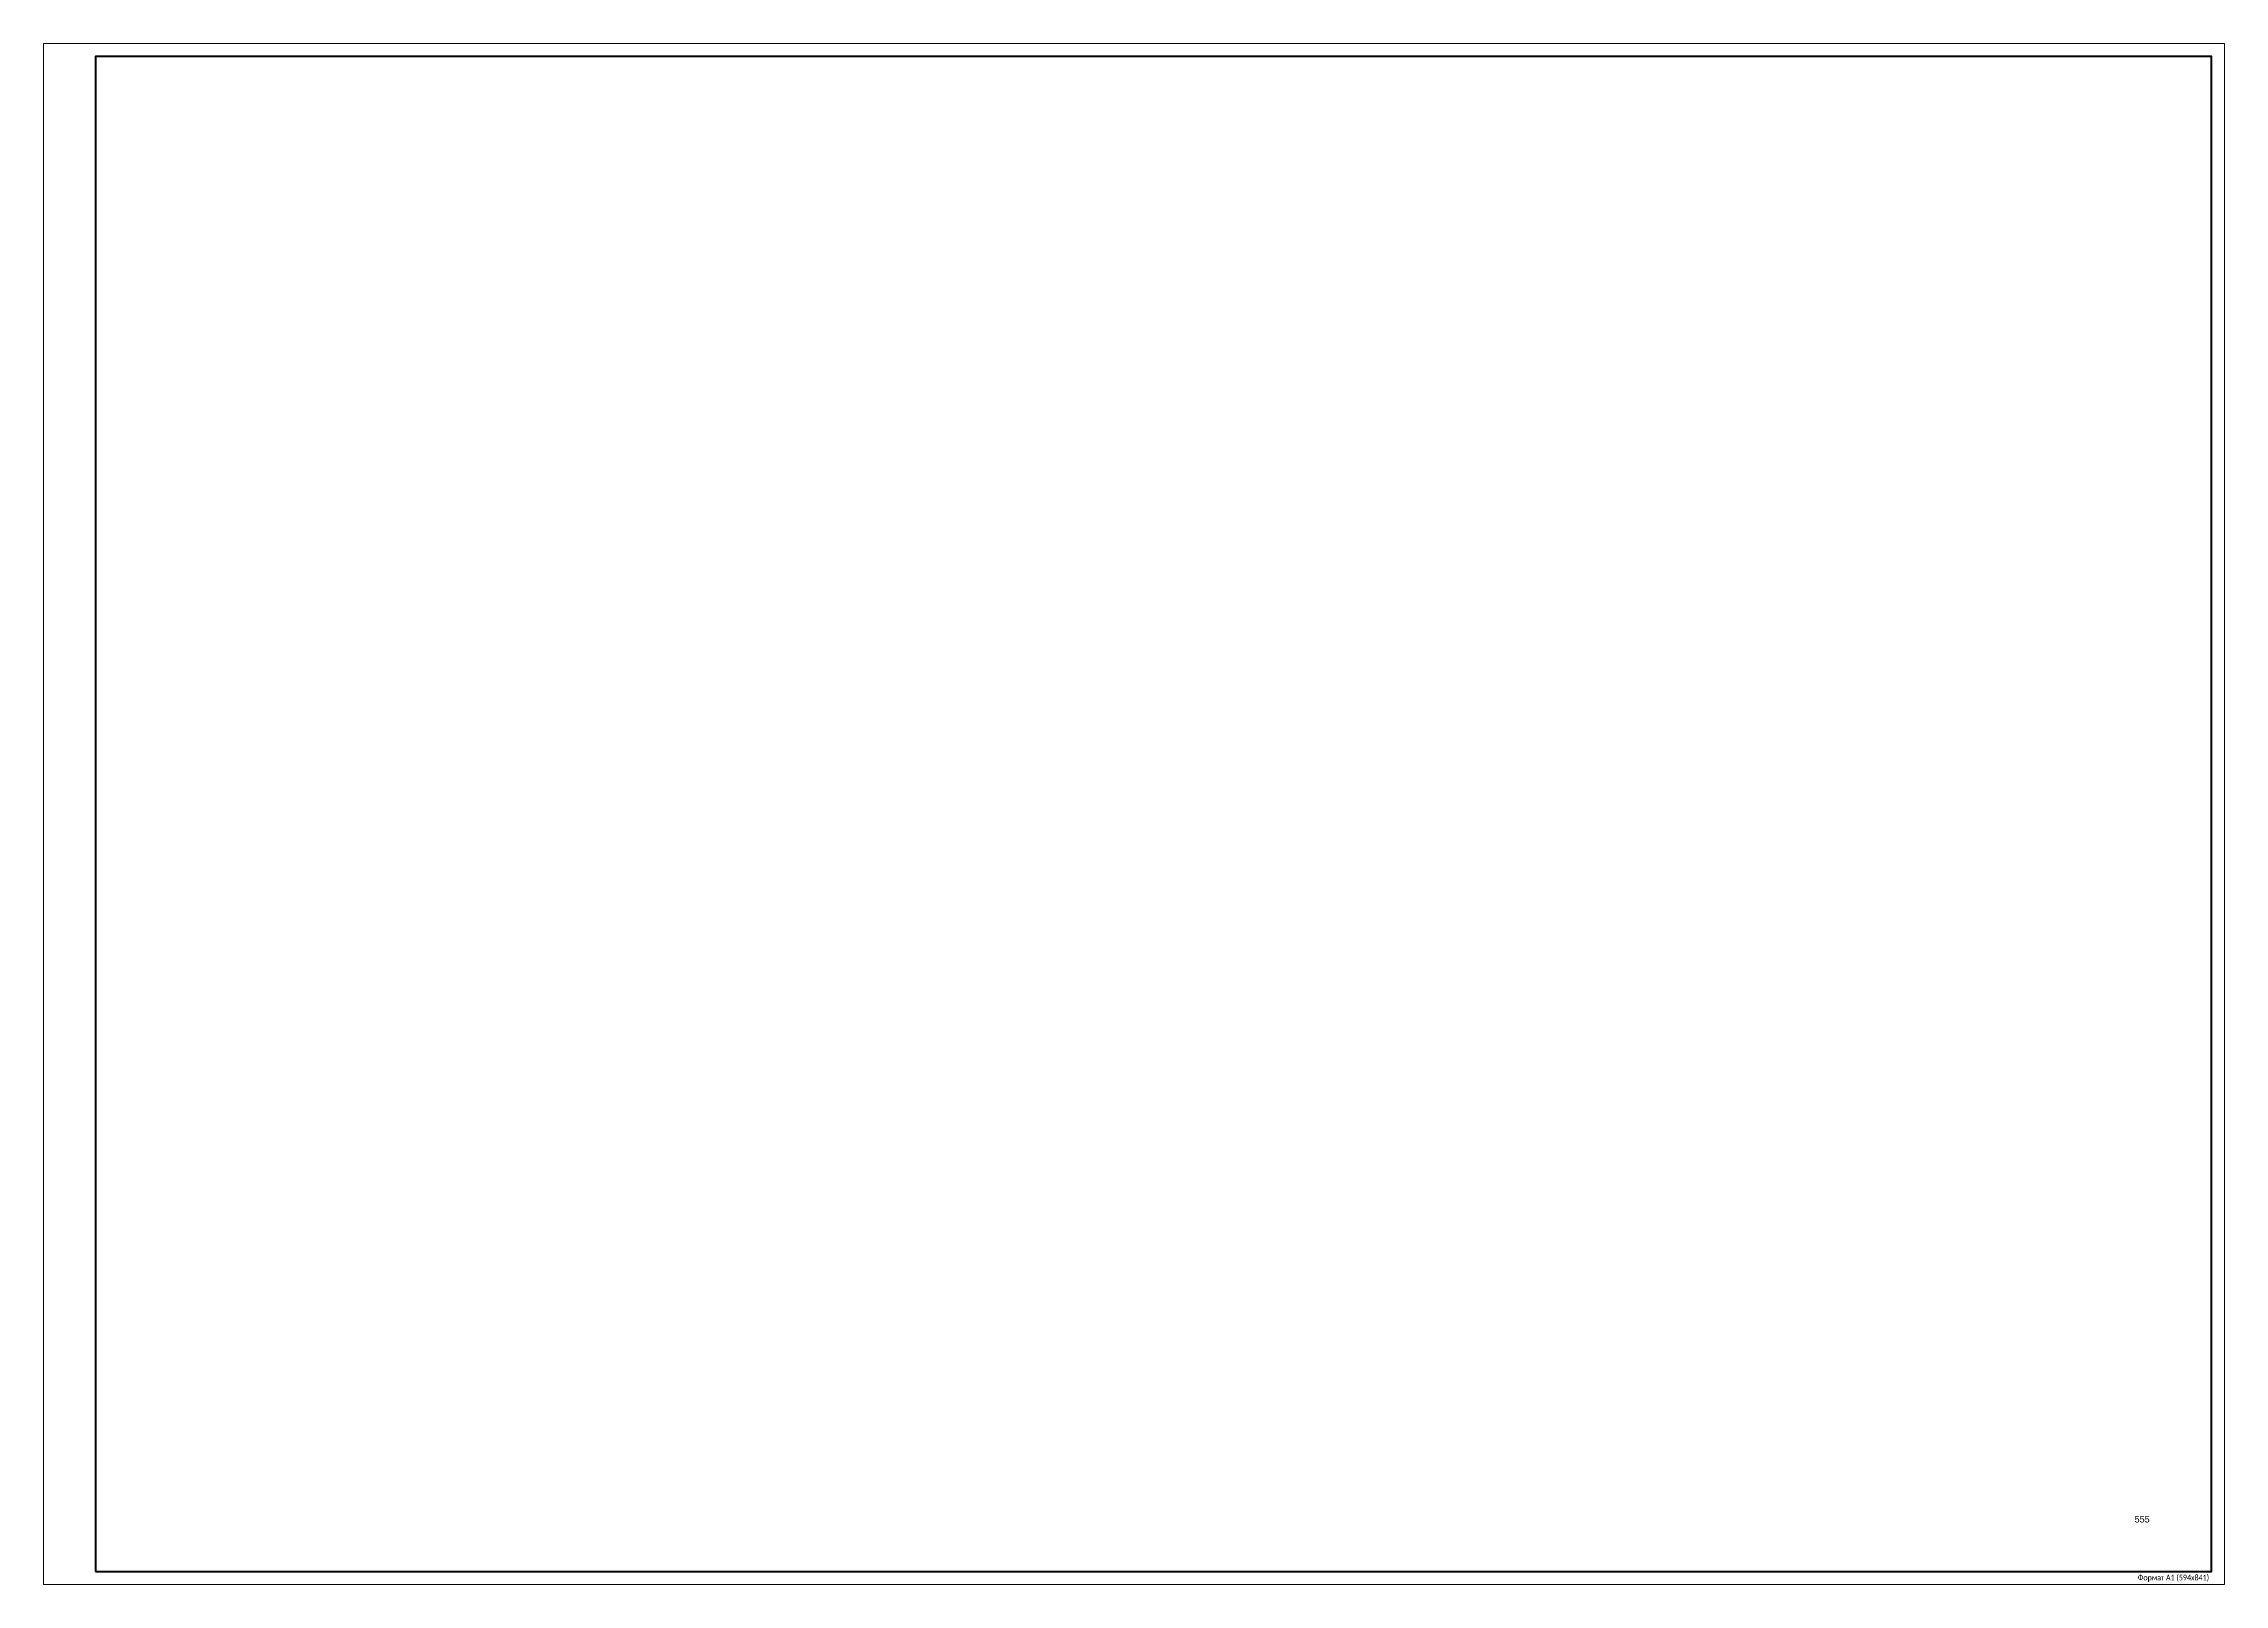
# Model space of a CAD drawing. Header units: millimetres. Extents: x 9094 to 12381, y -2227 to 957.
# Drawn here: x 11540 to 12381, y -309 to 285 of the extents above; entities that cross this region are included whole.
import ezdxf
from ezdxf.enums import TextEntityAlignment as Align

# ---------------------------------------------------------------- set-up
doc = ezdxf.new("R2010")
doc.units = ezdxf.units.MM
doc.layers.add('PaperFormat', color=7, linetype='Continuous')
doc.styles.add('!!!VStyle', font='calibri.ttf', dxfattribs={"width": 0.9, "height": 2.2})
doc.styles.get("Standard").update_dxf_attribs({"font": 'arial.ttf'})

# ---------------------------------------------------------------- blocks, each defined once
blk = doc.blocks.new('a1_0_594_841_progSheetFormat')
at = {"layer": 'PaperFormat', "color": 0, "linetype": 'Continuous', "lineweight": 15, "ltscale": 100}
blk.add_lwpolyline([(-841, 0), (0, 0), (0, 594), (-841, 594), (-841, 0)], dxfattribs=at)
at = {"layer": 'PaperFormat', "color": 0, "linetype": 'Continuous', "lineweight": 60, "ltscale": 100}
blk.add_lwpolyline([(-821, 5), (-5, 5), (-5, 589), (-821, 589), (-821, 5)], dxfattribs=at)
at = {"layer": 'PaperFormat', "style": '!!!VStyle', "width": 0.9}
blk.add_text('Формат А1 (594х841)', height=2.2, dxfattribs=at).set_placement((-33.39, 3.72), align=Align.TOP_LEFT)

msp = doc.modelspace()

# ---------------------------------------------------------------- block references
at = {"layer": 'PaperFormat'}
msp.add_blockref('a1_0_594_841_progSheetFormat', (12380.638, -309.419), dxfattribs=at)

# ---------------------------------------------------------------- texts
at = {"layer": 'PaperFormat', "insert": (12346.013, -283.065), "char_height": 2.5, "attachment_point": 1}
msp.add_mtext_dynamic_manual_height_columns('555', width=4.99772, gutter_width=12.5, heights=[0], dxfattribs=at)

doc.saveas('drawing.dxf')
